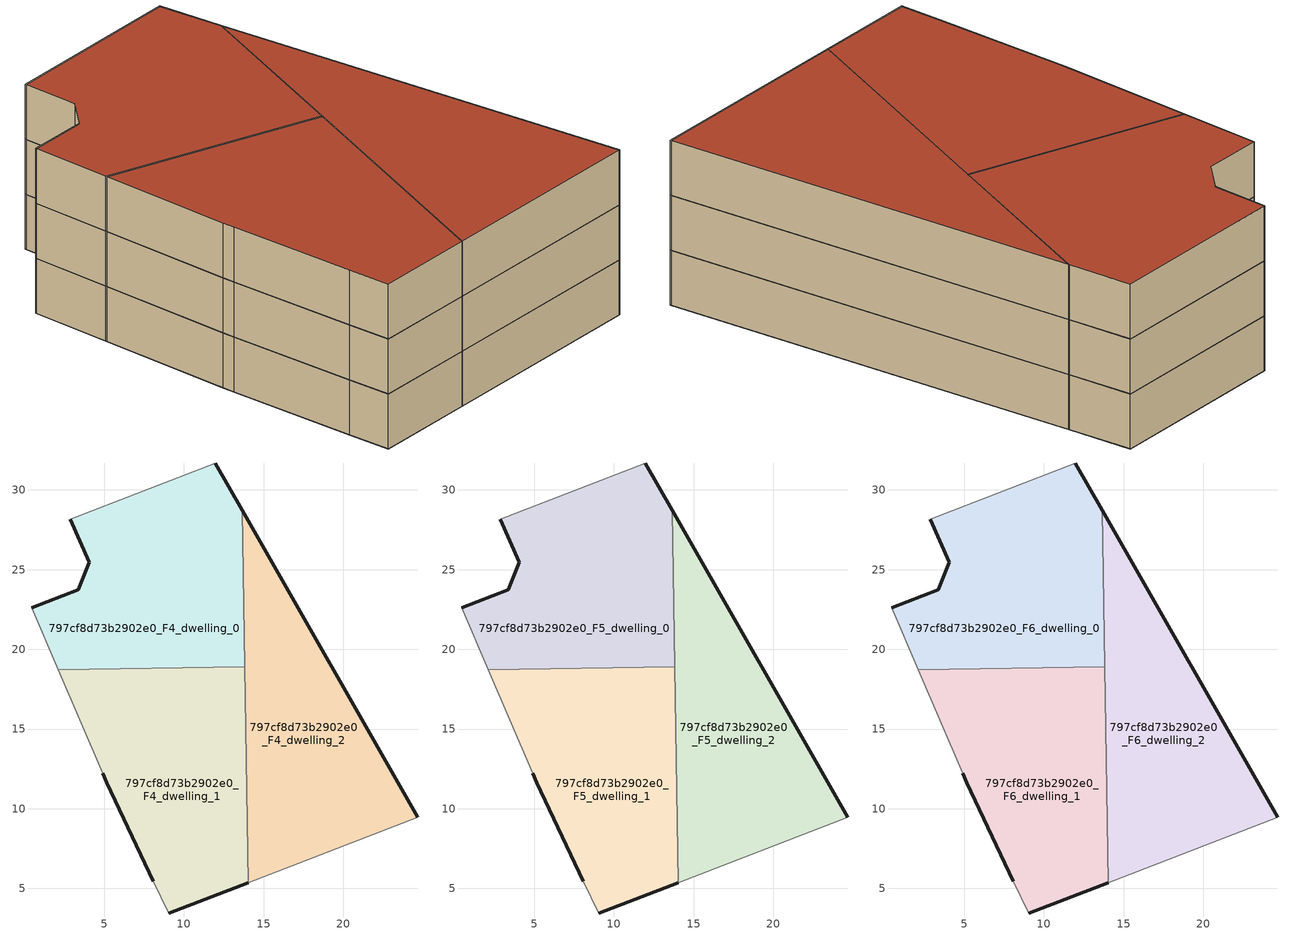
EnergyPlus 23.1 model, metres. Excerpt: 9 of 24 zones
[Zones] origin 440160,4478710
797cf8d73b2902e0_F4_dwelling_0
 floor to 797cf8d73b2902e0_F3_dwelling_0 (EU_floor_Construction): 13.82,18.91 13.66,28.73 11.97,31.69 2.89,28.17 4.08,25.47 3.38,23.73 0.45,22.61 2.13,18.72 z12
 wall outside (EU_wall_Construction): 11.97,31.69 13.66,28.73 / 0.45,22.61 3.38,23.73 4.08,25.47 2.89,28.17 z12:15
 wall adiabatic (EU_wall_Construction): 2.89,28.17 11.97,31.69 / 2.13,18.72 0.45,22.61 z12:15
 wall to 797cf8d73b2902e0_F4_dwelling_1 (EU_wall_Construction): 13.82,18.91 2.13,18.72 z12:15
 wall to 797cf8d73b2902e0_F4_dwelling_2 (EU_wall_Construction): 13.66,28.73 13.82,18.91 z12:15
797cf8d73b2902e0_F4_dwelling_1
 floor to 797cf8d73b2902e0_F3_dwelling_1 (EU_floor_Construction): 14.04,5.36 13.82,18.91 2.13,18.72 4.92,12.22 5.18,11.63 8.08,5.47 9.06,3.46 z12
 wall outside (EU_wall_Construction): 14.04,5.36 9.06,3.46 / 8.08,5.47 5.18,11.63 4.92,12.22 z12:15
 wall adiabatic (EU_wall_Construction): 4.92,12.22 2.13,18.72 / 9.06,3.46 8.08,5.47 z12:15
 wall to 797cf8d73b2902e0_F4_dwelling_2 (EU_wall_Construction): 13.82,18.91 14.04,5.36 z12:15
797cf8d73b2902e0_F4_dwelling_2
 floor to 797cf8d73b2902e0_F3_dwelling_2 (EU_floor_Construction): 24.68,9.46 13.66,28.73 14.04,5.36 z12
 wall outside (EU_wall_Construction): 13.66,28.73 24.68,9.46 z12:15
 wall adiabatic (EU_wall_Construction): 24.68,9.46 14.04,5.36 z12:15
797cf8d73b2902e0_F5_dwelling_0
 floor to 797cf8d73b2902e0_F4_dwelling_0 (EU_floor_Construction): 13.82,18.91 13.66,28.73 11.97,31.69 2.89,28.17 4.08,25.47 3.38,23.73 0.45,22.61 2.13,18.72 z15
 wall outside (EU_wall_Construction): 11.97,31.69 13.66,28.73 / 0.45,22.61 3.38,23.73 4.08,25.47 2.89,28.17 z15:18
 wall adiabatic (EU_wall_Construction): 2.89,28.17 11.97,31.69 / 2.13,18.72 0.45,22.61 z15:18
 wall to 797cf8d73b2902e0_F5_dwelling_1 (EU_wall_Construction): 13.82,18.91 2.13,18.72 z15:18
 wall to 797cf8d73b2902e0_F5_dwelling_2 (EU_wall_Construction): 13.66,28.73 13.82,18.91 z15:18
797cf8d73b2902e0_F5_dwelling_1
 floor to 797cf8d73b2902e0_F4_dwelling_1 (EU_floor_Construction): 14.04,5.36 13.82,18.91 2.13,18.72 4.92,12.22 5.18,11.63 8.08,5.47 9.06,3.46 z15
 wall outside (EU_wall_Construction): 14.04,5.36 9.06,3.46 / 8.08,5.47 5.18,11.63 4.92,12.22 z15:18
 wall adiabatic (EU_wall_Construction): 4.92,12.22 2.13,18.72 / 9.06,3.46 8.08,5.47 z15:18
 wall to 797cf8d73b2902e0_F5_dwelling_2 (EU_wall_Construction): 13.82,18.91 14.04,5.36 z15:18
797cf8d73b2902e0_F5_dwelling_2
 floor to 797cf8d73b2902e0_F4_dwelling_2 (EU_floor_Construction): 24.68,9.46 13.66,28.73 14.04,5.36 z15
 wall outside (EU_wall_Construction): 13.66,28.73 24.68,9.46 z15:18
 wall adiabatic (EU_wall_Construction): 24.68,9.46 14.04,5.36 z15:18
797cf8d73b2902e0_F6_dwelling_0
 floor to 797cf8d73b2902e0_F5_dwelling_0 (EU_floor_Construction): 13.82,18.91 13.66,28.73 11.97,31.69 2.89,28.17 4.08,25.47 3.38,23.73 0.45,22.61 2.13,18.72 z18
 wall outside (EU_wall_Construction): 11.97,31.69 13.66,28.73 / 0.45,22.61 3.38,23.73 4.08,25.47 2.89,28.17 z18:21
 wall adiabatic (EU_wall_Construction): 2.89,28.17 11.97,31.69 / 2.13,18.72 0.45,22.61 z18:21
 wall to 797cf8d73b2902e0_F6_dwelling_1 (EU_wall_Construction): 13.82,18.91 2.13,18.72 z18:21
 wall to 797cf8d73b2902e0_F6_dwelling_2 (EU_wall_Construction): 13.66,28.73 13.82,18.91 z18:21
 roof outside (EU_roof_Construction): 11.97,31.69 13.66,28.73 13.82,18.91 2.13,18.72 0.45,22.61 3.38,23.73 4.08,25.47 2.89,28.17 z21
797cf8d73b2902e0_F6_dwelling_1
 floor to 797cf8d73b2902e0_F5_dwelling_1 (EU_floor_Construction): 14.04,5.36 13.82,18.91 2.13,18.72 4.92,12.22 5.18,11.63 8.08,5.47 9.06,3.46 z18
 wall outside (EU_wall_Construction): 14.04,5.36 9.06,3.46 / 8.08,5.47 5.18,11.63 4.92,12.22 z18:21
 wall adiabatic (EU_wall_Construction): 4.92,12.22 2.13,18.72 / 9.06,3.46 8.08,5.47 z18:21
 wall to 797cf8d73b2902e0_F6_dwelling_2 (EU_wall_Construction): 13.82,18.91 14.04,5.36 z18:21
 roof outside (EU_roof_Construction): 13.82,18.91 14.04,5.36 9.06,3.46 8.08,5.47 5.18,11.63 4.92,12.22 2.13,18.72 z21
797cf8d73b2902e0_F6_dwelling_2
 floor to 797cf8d73b2902e0_F5_dwelling_2 (EU_floor_Construction): 24.68,9.46 13.66,28.73 14.04,5.36 z18
 wall outside (EU_wall_Construction): 13.66,28.73 24.68,9.46 z18:21
 wall adiabatic (EU_wall_Construction): 24.68,9.46 14.04,5.36 z18:21
 roof outside (EU_roof_Construction): 13.66,28.73 24.68,9.46 14.04,5.36 z21
[Building]
EU S2 Campaign: North Axis=0; Terrain=City; Solar Distribution=FullExterior
[Site:Location]
Madrid: Latitude=40.5; Longitude=-3.5; Time Zone=1; Elevation=609
[SizingPeriod:WeatherFileDays]
AnnualSizingPeriod: Begin Month=1; Begin Day of Month=1; End Month=12; End Day of Month=31; Day of Week for Start Day=Monday; Use Weather File Daylight Saving Period=No; Use Weather File Rain and Snow Indicators=No
[MATERIAL]
EU_InternalMass_Material: Roughness=MediumRough; Thickness=0.1; Conductivity=1; Density=1800; Specific Heat=900; Thermal Absorptance=0.9; Solar Absorptance=0.7; Visible Absorptance=0.7
[MATERIAL:NOMASS] Roughness=MediumRough; Thermal Absorptance=0.9; Solar Absorptance=0.7; Visible Absorptance=0.7
Name | Thermal Resistance
EU_wall_NoMass | 0.609216
EU_roof_NoMass | 0.513268
EU_floor_NoMass | 0.568163
[CONSTRUCTION]
EU_wall_Construction: EU_wall_NoMass
EU_roof_Construction: EU_roof_NoMass
EU_floor_Construction: EU_floor_NoMass
EU_InternalMass_Construction: EU_InternalMass_Material
[ZONE] Type=1; Multiplier=1; Ceiling Height=autocalculate; Floor Area=autocalculate; Part of Total Floor Area=Yes
Name | Volume
797cf8d73b2902e0_F4_dwelling_0; 797cf8d73b2902e0_F5_dwelling_0; 797cf8d73b2902e0_F6_dwelling_0 | 375.553
797cf8d73b2902e0_F4_dwelling_1; 797cf8d73b2902e0_F5_dwelling_1; 797cf8d73b2902e0_F6_dwelling_1 | 375.558
797cf8d73b2902e0_F4_dwelling_2; 797cf8d73b2902e0_F5_dwelling_2; 797cf8d73b2902e0_F6_dwelling_2 | 375.529
[INTERNALMASS] Construction=EU_InternalMass_Construction
Name | Zone or ZoneList | Surface Area
797cf8d73b2902e0_F4_dwelling_0_EU_InternalMass | 797cf8d73b2902e0_F4_dwelling_0 | 125.182
797cf8d73b2902e0_F4_dwelling_1_EU_InternalMass | 797cf8d73b2902e0_F4_dwelling_1 | 125.186
797cf8d73b2902e0_F4_dwelling_2_EU_InternalMass | 797cf8d73b2902e0_F4_dwelling_2 | 125.183
797cf8d73b2902e0_F5_dwelling_0_EU_InternalMass | 797cf8d73b2902e0_F5_dwelling_0 | 125.182
797cf8d73b2902e0_F5_dwelling_1_EU_InternalMass | 797cf8d73b2902e0_F5_dwelling_1 | 125.186
797cf8d73b2902e0_F5_dwelling_2_EU_InternalMass | 797cf8d73b2902e0_F5_dwelling_2 | 125.183
797cf8d73b2902e0_F6_dwelling_0_EU_InternalMass | 797cf8d73b2902e0_F6_dwelling_0 | 125.182
797cf8d73b2902e0_F6_dwelling_1_EU_InternalMass | 797cf8d73b2902e0_F6_dwelling_1 | 125.186
797cf8d73b2902e0_F6_dwelling_2_EU_InternalMass | 797cf8d73b2902e0_F6_dwelling_2 | 125.183
[OTHEREQUIPMENT] Fuel Type=Electricity; Design Level Calculation Method=Watts/Area; Power per Zone Floor Area=1; Fraction Latent=0; Fraction Radiant=0; Fraction Lost=0; Carbon Dioxide Generation Rate=0; EndUse Subcategory=EU_Step8_InternalGains
Name | Zone or ZoneList or Space or SpaceList | Schedule
EU_Step8_InternalGain_797cf8d73b2902e0_F4_dwelling_0_f000 | 797cf8d73b2902e0_F4_dwelling_0 | EU_Step8_GainSchedule_797cf8d73b2902e0_F4_dwelling_0_f000
EU_Step8_InternalGain_797cf8d73b2902e0_F4_dwelling_1_f000 | 797cf8d73b2902e0_F4_dwelling_1 | EU_Step8_GainSchedule_797cf8d73b2902e0_F4_dwelling_1_f000
EU_Step8_InternalGain_797cf8d73b2902e0_F4_dwelling_2_f000 | 797cf8d73b2902e0_F4_dwelling_2 | EU_Step8_GainSchedule_797cf8d73b2902e0_F4_dwelling_2_f000
EU_Step8_InternalGain_797cf8d73b2902e0_F5_dwelling_0_f000 | 797cf8d73b2902e0_F5_dwelling_0 | EU_Step8_GainSchedule_797cf8d73b2902e0_F5_dwelling_0_f000
EU_Step8_InternalGain_797cf8d73b2902e0_F5_dwelling_1_f000 | 797cf8d73b2902e0_F5_dwelling_1 | EU_Step8_GainSchedule_797cf8d73b2902e0_F5_dwelling_1_f000
EU_Step8_InternalGain_797cf8d73b2902e0_F5_dwelling_2_f000 | 797cf8d73b2902e0_F5_dwelling_2 | EU_Step8_GainSchedule_797cf8d73b2902e0_F5_dwelling_2_f000
EU_Step8_InternalGain_797cf8d73b2902e0_F6_dwelling_0_f000 | 797cf8d73b2902e0_F6_dwelling_0 | EU_Step8_GainSchedule_797cf8d73b2902e0_F6_dwelling_0_f000
EU_Step8_InternalGain_797cf8d73b2902e0_F6_dwelling_1_f000 | 797cf8d73b2902e0_F6_dwelling_1 | EU_Step8_GainSchedule_797cf8d73b2902e0_F6_dwelling_1_f000
EU_Step8_InternalGain_797cf8d73b2902e0_F6_dwelling_2_f000 | 797cf8d73b2902e0_F6_dwelling_2 | EU_Step8_GainSchedule_797cf8d73b2902e0_F6_dwelling_2_f000
[ZONEVENTILATION:DESIGNFLOWRATE] Schedule=EU_AlwaysOn; Design Flow Rate Calculation Method=AirChanges/Hour; Air Changes per Hour=0.752966; Ventilation Type=Natural; Fan Pressure Rise=0; Fan Total Efficiency=1; Constant Term Coefficient=1; Temperature Term Coefficient=0; Velocity Term Coefficient=0; Velocity Squared Term Coefficient=0; Minimum Indoor Temperature=-100; Maximum Indoor Temperature=100; Delta Temperature=-100; Minimum Outdoor Temperature=-100; Maximum Outdoor Temperature=100; Maximum Wind Speed=40
Name | Zone or ZoneList or Space or SpaceList
EU_ConstantAir_797cf8d73b2902e0_F4_dwelling_0 | 797cf8d73b2902e0_F4_dwelling_0
EU_ConstantAir_797cf8d73b2902e0_F4_dwelling_1 | 797cf8d73b2902e0_F4_dwelling_1
EU_ConstantAir_797cf8d73b2902e0_F4_dwelling_2 | 797cf8d73b2902e0_F4_dwelling_2
EU_ConstantAir_797cf8d73b2902e0_F5_dwelling_0 | 797cf8d73b2902e0_F5_dwelling_0
EU_ConstantAir_797cf8d73b2902e0_F5_dwelling_1 | 797cf8d73b2902e0_F5_dwelling_1
EU_ConstantAir_797cf8d73b2902e0_F5_dwelling_2 | 797cf8d73b2902e0_F5_dwelling_2
EU_ConstantAir_797cf8d73b2902e0_F6_dwelling_0 | 797cf8d73b2902e0_F6_dwelling_0
EU_ConstantAir_797cf8d73b2902e0_F6_dwelling_1 | 797cf8d73b2902e0_F6_dwelling_1
EU_ConstantAir_797cf8d73b2902e0_F6_dwelling_2 | 797cf8d73b2902e0_F6_dwelling_2
[HVACTEMPLATE:ZONE:IDEALLOADSAIRSYSTEM] System Availability Schedule=EU_AlwaysOn; Maximum Heating Supply Air Temperature=50; Minimum Cooling Supply Air Temperature=13; Maximum Heating Supply Air Humidity Ratio=0.0156; Minimum Cooling Supply Air Humidity Ratio=0.0077; Heating Limit=NoLimit; Cooling Limit=NoLimit; Heating Availability Schedule=EU_AlwaysOn; Cooling Availability Schedule=EU_CoolingOff; Dehumidification Control Type=ConstantSensibleHeatRatio; Cooling Sensible Heat Ratio=0.7; Dehumidification Setpoint=60; Humidification Control Type=None; Humidification Setpoint=30; Outdoor Air Method=None; Outdoor Air Flow Rate per Person=0.00944; Outdoor Air Flow Rate per Zone Floor Area=0; Outdoor Air Flow Rate per Zone=0; Demand Controlled Ventilation Type=None; Outdoor Air Economizer Type=NoEconomizer; Heat Recovery Type=None; Sensible Heat Recovery Effectiveness=0.7; Latent Heat Recovery Effectiveness=0.65
Name | Template Thermostat
797cf8d73b2902e0_F4_dwelling_0 | EU_HeatOnly_797cf8d73b2902e0_F4_dwelling_0
797cf8d73b2902e0_F4_dwelling_1 | EU_HeatOnly_797cf8d73b2902e0_F4_dwelling_1
797cf8d73b2902e0_F4_dwelling_2 | EU_HeatOnly_797cf8d73b2902e0_F4_dwelling_2
797cf8d73b2902e0_F5_dwelling_0 | EU_HeatOnly_797cf8d73b2902e0_F5_dwelling_0
797cf8d73b2902e0_F5_dwelling_1 | EU_HeatOnly_797cf8d73b2902e0_F5_dwelling_1
797cf8d73b2902e0_F5_dwelling_2 | EU_HeatOnly_797cf8d73b2902e0_F5_dwelling_2
797cf8d73b2902e0_F6_dwelling_0 | EU_HeatOnly_797cf8d73b2902e0_F6_dwelling_0
797cf8d73b2902e0_F6_dwelling_1 | EU_HeatOnly_797cf8d73b2902e0_F6_dwelling_1
797cf8d73b2902e0_F6_dwelling_2 | EU_HeatOnly_797cf8d73b2902e0_F6_dwelling_2
[SIZING:ZONE] Zone Cooling Design Supply Air Temperature Input Method=SupplyAirTemperature; Zone Cooling Design Supply Air Temperature=13; Zone Heating Design Supply Air Temperature Input Method=SupplyAirTemperature; Zone Heating Design Supply Air Temperature=50; Zone Cooling Design Supply Air Humidity Ratio=0.008; Zone Heating Design Supply Air Humidity Ratio=0.008; Cooling Design Air Flow Method=DesignDay; Cooling Design Air Flow Rate=0; Cooling Minimum Air Flow per Zone Floor Area=0.000762; Cooling Minimum Air Flow=0; Cooling Minimum Air Flow Fraction=0.2; Heating Design Air Flow Method=DesignDay; Heating Design Air Flow Rate=0; Heating Maximum Air Flow per Zone Floor Area=0.002032; Heating Maximum Air Flow=0.141576; Heating Maximum Air Flow Fraction=0.3; Account for Dedicated Outdoor Air System=No; Dedicated Outdoor Air System Control Strategy=NeutralSupplyAir; Dedicated Outdoor Air Low Setpoint Temperature for Design=autosize; Dedicated Outdoor Air High Setpoint Temperature for Design=autosize; Zone Load Sizing Method=Sensible Load Only No Latent Load; Zone Latent Cooling Design Supply Air Humidity Ratio Input Method=HumidityRatioDifference; Zone Cooling Design Supply Air Humidity Ratio Difference=0.005; Zone Latent Heating Design Supply Air Humidity Ratio Input Method=HumidityRatioDifference; Zone Humidification Design Supply Air Humidity Ratio Difference=0.005
797cf8d73b2902e0_F4_dwelling_0; 797cf8d73b2902e0_F4_dwelling_1; 797cf8d73b2902e0_F4_dwelling_2; 797cf8d73b2902e0_F5_dwelling_0; 797cf8d73b2902e0_F5_dwelling_1; 797cf8d73b2902e0_F5_dwelling_2; 797cf8d73b2902e0_F6_dwelling_0; 797cf8d73b2902e0_F6_dwelling_1; 797cf8d73b2902e0_F6_dwelling_2
[SCHEDULE:CONSTANT]
Name | Hourly Value
EU_AlwaysOn | 1
EU_CoolingOff | 0
[SCHEDULE:FILE] Column Number=1; Rows to Skip at Top=0; Number of Hours of Data=8760; Column Separator=Comma; Interpolate to Timestep=No; Minutes per Item=60; Adjust Schedule for Daylight Savings=Yes
Name | File
EU_Step8_GainSchedule_797cf8d73b2902e0_F4_dwelling_0_f000 | ../../schedules/797cf8d73b2902e0/797cf8d73b2902e0_F4_dwelling_0_f000_gain.csv
EU_Step8_GainSchedule_797cf8d73b2902e0_F4_dwelling_1_f000 | ../../schedules/797cf8d73b2902e0/797cf8d73b2902e0_F4_dwelling_1_f000_gain.csv
EU_Step8_GainSchedule_797cf8d73b2902e0_F4_dwelling_2_f000 | ../../schedules/797cf8d73b2902e0/797cf8d73b2902e0_F4_dwelling_2_f000_gain.csv
EU_Step8_GainSchedule_797cf8d73b2902e0_F5_dwelling_0_f000 | ../../schedules/797cf8d73b2902e0/797cf8d73b2902e0_F5_dwelling_0_f000_gain.csv
EU_Step8_GainSchedule_797cf8d73b2902e0_F5_dwelling_1_f000 | ../../schedules/797cf8d73b2902e0/797cf8d73b2902e0_F5_dwelling_1_f000_gain.csv
EU_Step8_GainSchedule_797cf8d73b2902e0_F5_dwelling_2_f000 | ../../schedules/797cf8d73b2902e0/797cf8d73b2902e0_F5_dwelling_2_f000_gain.csv
EU_Step8_GainSchedule_797cf8d73b2902e0_F6_dwelling_0_f000 | ../../schedules/797cf8d73b2902e0/797cf8d73b2902e0_F6_dwelling_0_f000_gain.csv
EU_Step8_GainSchedule_797cf8d73b2902e0_F6_dwelling_1_f000 | ../../schedules/797cf8d73b2902e0/797cf8d73b2902e0_F6_dwelling_1_f000_gain.csv
EU_Step8_GainSchedule_797cf8d73b2902e0_F6_dwelling_2_f000 | ../../schedules/797cf8d73b2902e0/797cf8d73b2902e0_F6_dwelling_2_f000_gain.csv
